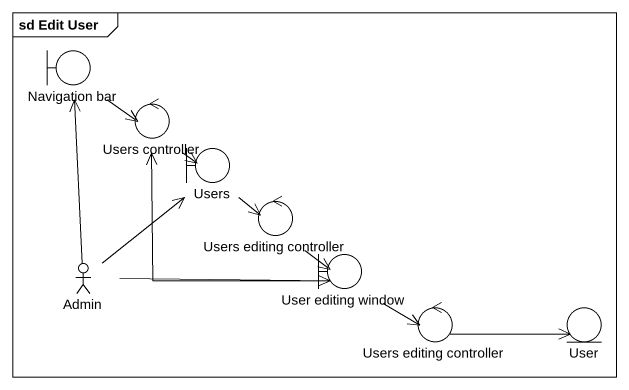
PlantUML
@startuml
mainframe sd Edit User
boundary "Navigation bar" as Navigation_bar
control "Users controller" as Users_controller
boundary Users
control "Users editing controller" as Users_editing_controller
boundary "User editing window" as User_editing_window
actor Admin
control "Users editing controller" as Users_editing_controller_2
entity User
Navigation_bar --> Users_controller
Users_controller --> Users
Users --> Users_editing_controller
Users_editing_controller --> User_editing_window
User_editing_window -up-> Users_controller
User_editing_window -right-> Users_editing_controller_2
Admin -up-> Navigation_bar
Admin -up-> Users
Admin -right-> User_editing_window
Users_editing_controller_2 -right-> User
@enduml
